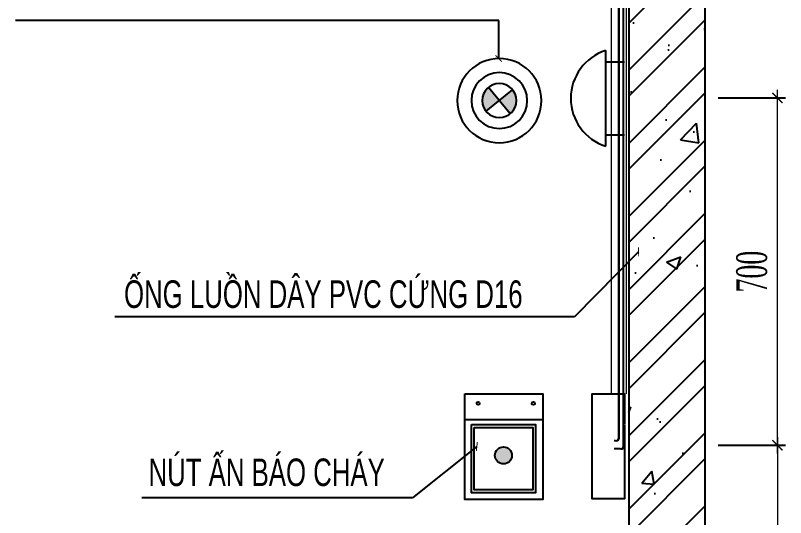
# Model space of a CAD drawing. Extents: x 98805 to 162655, y 54166 to 102415.
# Drawn here: x 98861 to 108653, y 65307 to 71689 of the extents above; entities that cross this region are included whole.
import ezdxf

# ---------------------------------------------------------------- set-up
doc = ezdxf.new("R2010")
doc.units = 0
doc.header["$LTSCALE"] = 100
doc.header["$MEASUREMENT"] = 0
doc.layers.get('Defpoints').update_dxf_attribs({"color": 8})
for name, color, linetype in [('4', 4, 'Continuous'), ('F-BELL', 8, 'Continuous'), ('FIRE-C', 200, 'Continuous'), ('FIRE-TBI', 150, 'Continuous'), ('HACHT', 8, 'Continuous'), ('L', 7, 'Continuous')]:
    doc.layers.add(name, color=color, linetype=linetype)
for name, color, linetype, lineweight in [('DIM', 7, 'Continuous', 13), ('Ra DP', 142, 'Continuous', 18), ('TexPCCC', 142, 'Continuous', 18), ('text PCCC', 142, 'Continuous', 18)]:
    doc.layers.add(name, color=color, linetype=linetype, lineweight=lineweight)
doc.styles.get("Standard").update_dxf_attribs({"font": 'VHELVCN.TTF'})
doc.styles.add('VNTIMEH', font='vnshxh.shx', dxfattribs={"width": 0.75})
doc.styles.add('VNTIMEH-SHX', font='vntimeh.shx', dxfattribs={"width": 0.6})
doc.dimstyles.new('1-130A1', dxfattribs={"dimscale": 130, "dimtxt": 2.7, "dimasz": 1.5, "dimexe": 1.5, "dimexo": 0, "dimgap": 1, "dimtad": 1, "dimdec": 0, "dimdsep": 46, "dimtxsty": 'VNTIMEH-SHX', "dimblk1": 'ARCHTICK', "dimblk2": 'ARCHTICK', "dimsah": 1, "dimcen": 0, "dimdle": 1.5, "dimclrd": 9, "dimclre": 9, "dimclrt": 2, "dimadec": 0, "dimazin": 0, "dimtfac": 1, "dimtdec": 0, "dimtix": 1, "dimtmove": 2, "dimatfit": 3, "dimldrblk": 'DOTSMALL', "dimfxl": 0, "dimtolj": 1, "dimlwd": -1, "dimarcsym": 0})
doc.dimstyles.new('DIM100', dxfattribs={"dimtxt": 400, "dimasz": 80, "dimexe": 60, "dimexo": 0, "dimgap": 50, "dimtad": 1, "dimdec": 0, "dimzin": 0, "dimdsep": 46, "dimtxsty": 'Standard', "dimblk1": 'ARCHTICK', "dimblk2": 'ARCHTICK', "dimsah": 1, "dimcen": 150, "dimdle": 60, "dimclrd": 256, "dimclre": 256, "dimclrt": 6, "dimadec": 0, "dimazin": 0, "dimtfac": 1, "dimtdec": 0, "dimtix": 1, "dimtmove": 2, "dimatfit": 3, "dimldrblk": 'ARCHTICK', "dimfxl": 0, "dimtvp": 0.833333, "dimtolj": 1, "dimtzin": 0, "dimarcsym": 0})

# ---------------------------------------------------------------- blocks, each defined once
blk = doc.blocks.new('_ARCHTICK')
at = {"color": 0, "linetype": 'ByBlock', "const_width": 0.15}
blk.add_lwpolyline([(-0.5, -0.5), (0.5, 0.5)], dxfattribs=at)
blk = doc.blocks.new('*D7')
at = {"layer": 'Defpoints', "color": 0}
for p in [(107795.9267737537, 66225.62077104322), (107795.9267737537, 59392.34061045594), (108549.3641264669, 59392.34061045594)]:
    blk.add_point(p, dxfattribs=at)
at = {"layer": 'DIM', "color": 9}
blk.add_line((108549.3641264669, 66329.62077104322), (108549.3641264669, 59288.34061045594), dxfattribs=at)
at = {"layer": 'DIM', "color": 9, "lineweight": -2}
for p, q in [((107795.9267737537, 66225.62077104322), (108653.3641264669, 66225.62077104322)), ((107795.9267737537, 59392.34061045594), (108653.3641264669, 59392.34061045594))]:
    blk.add_line(p, q, dxfattribs=at)
at = {"layer": 'DIM', "color": 9, "xscale": 130, "yscale": 130, "zscale": 130}
for p, rotation in [((108549.3641264669, 66225.62077104322), 90), ((108549.3641264669, 59392.34061045594), 270)]:
    blk.add_blockref('_ARCHTICK', p, dxfattribs=dict(at, rotation=rotation))
at = {"layer": 'DIM', "color": 142, "insert": (108224.3641264669, 62808.9806907496), "char_height": 325, "attachment_point": 5, "rotation": 90, "style": 'VNTIMEH-SHX'}
blk.add_mtext('\\A1;{\\H1.2x;1500}', dxfattribs=at)
blk = doc.blocks.new('_DotSmall')
at = {"color": 0, "linetype": 'ByBlock', "const_width": 0.5}
blk.add_lwpolyline([(-0.0625, 0, 1), (0.0625, 0, 1)], format="xyb", close=True, dxfattribs=at)
blk = doc.blocks.new('*D8')
at = {"layer": 'Defpoints', "color": 0}
for p in [(107795.9267737537, 70639.46359692815), (108549.3641264669, 70639.46359692815), (107795.9267737537, 66225.62077104322)]:
    blk.add_point(p, dxfattribs=at)
at = {"layer": 'DIM', "color": 9}
blk.add_line((108549.3641264669, 66121.62077104322), (108549.3641264669, 70743.46359692815), dxfattribs=at)
at = {"layer": 'DIM', "color": 9, "lineweight": -2}
for p, q in [((107795.9267737537, 70639.46359692815), (108653.3641264669, 70639.46359692815)), ((107795.9267737537, 66225.62077104322), (108653.3641264669, 66225.62077104322))]:
    blk.add_line(p, q, dxfattribs=at)
at = {"layer": 'DIM', "color": 9, "xscale": 130, "yscale": 130, "zscale": 130}
for p, rotation in [((108549.3641264669, 70639.46359692815), 90), ((108549.3641264669, 66225.62077104322), 270)]:
    blk.add_blockref('_ARCHTICK', p, dxfattribs=dict(at, rotation=rotation))
at = {"layer": 'DIM', "color": 142, "insert": (108224.3641264669, 68432.54218398572), "char_height": 325, "attachment_point": 5, "rotation": 90, "style": 'VNTIMEH-SHX'}
blk.add_mtext('\\A1;{\\H1.2x;700}', dxfattribs=at)

msp = doc.modelspace()

# ---------------------------------------------------------------- hatches: boundary and pattern name
at = {"layer": 'F-BELL'}
msp.add_hatch(color=5, dxfattribs=at).paths.add_polyline_path([(104957.4588304868, 66097.109712166, 1), (105174.4204793105, 66097.109712166, 1)])
at = {"layer": 'FIRE-TBI'}
h = msp.add_hatch(color=256, dxfattribs=at)
edge = h.paths.add_edge_path()
edge.add_line((105013.7475262664, 70606.21147314341), (105182.1242797512, 70742.1805815806))
edge.add_ellipse((105013.7475262664, 70606.21147314202), major_axis=(153.0332146361399, 153.03321463614), ratio=0.9999999999816976, start_angle=314.9999999995704, end_angle=353.92187984777286, ccw=False)
edge.add_ellipse((105013.7475262673, 70606.21147314247), major_axis=(-153.0332146357078, 153.0332146357077), ratio=0.9999999999812946, start_angle=174.3850262613661, end_angle=225.0000000004413, ccw=False)
edge.add_line((105151.073239344, 70438.93930542957), (105013.7475262655, 70606.21147314341))
edge = h.paths.add_edge_path()
edge.add_ellipse((105013.7475262664, 70606.21147314202), major_axis=(153.0332146366888, 153.0332146366888), ratio=0.9999999999829631, start_angle=134.9999999994173, end_angle=173.9218798474689, ccw=False)
edge.add_ellipse((105013.7475262645, 70606.21147314202), major_axis=(153.0332146357139, 153.0332146357139), ratio=0.9999999999993, start_angle=84.38502626147431, end_angle=134.9999999998853, ccw=False)
edge.add_line((104876.421813187, 70773.48364085492), (105013.7475262636, 70606.21147314202))
edge.add_line((105013.7475262645, 70606.21147314202), (104845.3707727788, 70470.24236470343))
at = {"layer": 'HACHT'}
h = msp.add_hatch(dxfattribs=at)
h.set_pattern_fill('AR-CONC', color=256, scale=10.3514112, style=0)
h.set_pattern_definition([(49.99999999999996, (398465.6070273549, 53848.18634688597), (1885.868423113528, -164.9920285651593), [197.1943833599998, -2169.138216959998]), (355, (398465.6070273549, 53848.18634688597), (-364.8129835241701, 1977.705872964996), [157.755506688, -1735.310573568002]), (100.4509999999999, (398622.7621522055, 53834.4370849591), (1521.062257501029, 1812.704843609871), [167.5893473279998, -1843.482820607997]), (46.18419999999999, (398465.6070273549, 54374.03803584514), (2806.050619976052, -435.1974242369043), [295.7915750399999, -3253.707325439999]), (96.63559999999978, (398699.4443712209, 54337.77186670642), (2457.468851581233, 2561.20367040648), [251.384020991998, -2765.22423091198]), (351.1840000000001, (398465.6070273549, 54374.03803584514), (2457.472695553941, 2561.19913618351), [236.6332600320001, -2602.965860352002]), (20.99999999999998, (398728.532871838, 54242.57511360546), (1569.42796521464, -1058.592433748222), [197.19438336, -2169.13821696]), (326, (398728.532871838, 54242.57511360546), (639.7382084205514, 1906.605375423794), [157.7555066879999, -1735.310573567998]), (71.45140000000002, (398859.3177766588, 54154.35935221821), (2209.161852822564, 848.0171868980026), [167.5893473279984, -1843.482820607986]), (37.49999999999999, (398465.6070273549, 53848.18634688597), (31.97140228053254, 875.2639764079919), [0, -1714.2765060096, 0, -1761.603158016, 0, -1741.88371968]), (7.499999999999996, (398465.6070273549, 53848.18634688597), (691.6778028893991, 1037.010324194719), [0, -1004.37672591359, 0, -1674.837629337582, 0, -663.8877573119925]), (327.5, (397879.2823941794, 53848.18634688597), (1403.554005425018, -59.30058472769272), [0, -657.3146111999997, 0, -2050.821586944, 0, -2721.282490368]), (317.5, (397616.3565496964, 53848.18634688597), (1533.346067246058, 263.2000640591427), [0, -854.5089945599996, 0, -1361.955874406399, 0, -1932.504956928])])
h.paths.add_polyline_path([(107625.8201586546, 76102.17509320028), (106658.5128478964, 76102.17509320028), (106658.5128478964, 75451.86700797941), (106658.5128478964, 59392.34061045454), (107625.8201586546, 59392.34061045454)])
h = msp.add_hatch(dxfattribs=at)
h.set_pattern_fill('STEEL', color=256, scale=207.028224, style=0)
h.set_pattern_definition([(44.99999999999997, (398465.6070273549, 53848.18634688597), (-464.7916189525188, 464.7916189525184), []), (44.99999999999997, (398465.6070273549, 54176.84365248516), (-464.7916189525188, 464.7916189525184), [])])
h.paths.add_polyline_path([(107625.8201586546, 76102.17509320028), (106658.5128478964, 76102.17509320028), (106658.5128478964, 75451.86700797941), (106658.5128478964, 59392.34061045454), (107625.8201586546, 59392.34061045454)])

# ---------------------------------------------------------------- linework, layer by layer
at = {"layer": '4'}
for p, q in [((107625.8201586704, 76102.17509320167), (107625.8201586704, 59392.34061045594)), ((106658.5128479123, 75485.52309032877), (106658.5128479123, 59392.34061045594))]:
    msp.add_line(p, q, dxfattribs=at)
at = {"layer": 'F-BELL', "color": 50}
msp.add_circle((105065.9396549135, 66097.01820415001), 108.4808244212234, dxfattribs=at)
at = {"layer": 'FIRE-TBI'}
for p, q in [((106365.9237875089, 70025.96467401761), (106365.9237875089, 71243.78592605492)), ((106365.9237875089, 71100.3314664515), (106606.7557919126, 71100.3314664515)), ((104845.3707727806, 70470.2423647039), (105182.1242797512, 70742.18058158107)), ((105151.073239344, 70438.9393054291), (104876.421813187, 70773.48364085447)), ((106365.9237875089, 70169.41913362102), (106606.7557919126, 70169.41913362102)), ((104575.0069983385, 66554.24042786587), (105565.7798040535, 66554.24042786587))]:
    msp.add_line(p, q, dxfattribs=at)
at = {"layer": 'FIRE-TBI', "elevation": 1.081553e-10}
for points in [[(104575.0069983236, 66881.38716289004), (105565.7798040293, 66881.38716289004), (105565.7798040293, 65538.46545342144), (104575.0069983236, 65538.46545342144)], [(104657.8466793771, 66487.97290699392), (105474.0326303847, 66487.97290699392), (105474.0326303847, 65621.60205089462), (104657.8466793771, 65621.60205089462)]]:
    msp.add_lwpolyline(points, close=True, dxfattribs=at)
msp.add_lwpolyline([(106606.7557918958, 66491.30724359326), (106606.7557918958, 65543.06583694856), (106194.6216827731, 65543.06583694856), (106194.6216827731, 66881.38716289004), (106606.7557918958, 66881.38716289004), (106606.7557918958, 66496.99695583688)], dxfattribs=at)
at = {"layer": 'FIRE-TBI'}
msp.add_circle((104743.4598591987, 66758.20545927504), 19.31010604544121, dxfattribs=at)
at = {"layer": 'FIRE-TBI', "ltscale": 3000}
msp.add_circle((105446.6125980381, 66758.20545927504), 19.31010604544121, dxfattribs=at)
at = {"layer": 'FIRE-TBI'}
msp.add_arc((106561.8310713961, 70634.87530003603), 639.6497591119261, 107.8347513290408, 252.1652486709592, dxfattribs=at)
at = {"layer": 'FIRE-TBI', "extrusion": (0, 0, -1)}
for major_axis, ratio, start_param, end_param in [((-378.4063064438367, 378.4063064438367), 0.9999999999998496, 2.356194490192268, 8.639379797371854), ((225.8759809660355, 274.491237761052), 0.9999999999947736, 0.8822533153871814, 7.165438622566768), ((153.0332146364377, 153.0332146364377), 0.9999999999929972, 0.7853981634009495, 7.068583470580534)]:
    msp.add_ellipse((105013.7475262664, 70606.21147314202), major_axis=major_axis, ratio=ratio, start_param=start_param, end_param=end_param, dxfattribs=at)
at = {"layer": 'L', "elevation": 1.081553e-10}
msp.add_lwpolyline([(104693.476649747, 66452.34293664874), (105438.4026600502, 66452.34293664874), (105438.4026600502, 65657.23202123932), (104693.476649747, 65657.23202123932)], close=True, dxfattribs=at)
at = {"layer": 'Ra DP', "color": 31}
for p, q in [((106624.5682953193, 76022.01677658991), (106624.5682953193, 66881.3871628905)), ((106436.6284692062, 75854.77977287884), (106436.6284692062, 66881.3871628905))]:
    msp.add_line(p, q, dxfattribs=at)
at = {"layer": 'TexPCCC', "color": 7}
for p, q in [((106530.8082833781, 66325.99821433447), (106530.8082833781, 75899.08049403477)), ((106539.5040727656, 66317.30242494702), (106539.5040727656, 75907.77628342269)), ((106589.2079101175, 66222.48410233411), (106589.2079101175, 75957.48012077273)), ((106597.9036995068, 66213.78831294666), (106597.9036995068, 75966.17591016111)), ((106491.9904913798, 66287.18042233423), (106473.8901147961, 66287.18042233423)), ((106500.6862807672, 66278.4846329463), (106473.8901147961, 66278.4846329463)), ((106550.3901181191, 66183.66631033433), (106473.8901147961, 66183.66631033433)), ((106559.0859075065, 66174.97052094688), (106473.8901147961, 66174.97052094688))]:
    msp.add_line(p, q, dxfattribs=at)
for centre in [(106491.9904913798, 66325.99821433447), (106500.6862807672, 66317.30242494702), (106550.3901181191, 66222.48410233411), (106559.0859075065, 66213.78831294666)]:
    msp.add_arc(centre, 38.817792, 270, 0, dxfattribs=at)

# ---------------------------------------------------------------- texts
at = {"layer": 'text PCCC', "style": 'VNTIMEH', "width": 0.7}
for s, p in [('èng luån d©y PVC cøng D16', (100242.0478421005, 67971.58510129758)), ('Nót Ên b¸o ch¸y', (100553.7462199966, 65707.26692752607))]:
    msp.add_text(s, height=350, dxfattribs=at).set_placement(p)

# ---------------------------------------------------------------- dimensions: what is measured, and where the dimension line sits
at = {"layer": 'DIM'}
for base, p2, text, picture, middle in [((108549.3641264669, 70639.46359692815), (107795.9267737537, 70639.46359692815), '{\\H1.2x;700}', '*D8', (108224.3641264669, 68432.54218398572)), ((108549.3641264669, 59392.34061045594), (107795.9267737537, 59392.34061045594), '{\\H1.2x;1500}', '*D7', (108224.3641264669, 62808.9806907496))]:
    dim = msp.add_linear_dim(base=base, p1=(107795.9267737537, 66225.62077104322), p2=p2, angle=90, text=text, dimstyle='1-130A1', override={"dimtxt": 2.5, "dimasz": 1, "dimexe": 0.8, "dimdle": 0.8, "dimclrt": 142}, dxfattribs=at)
    dim.commit()
    dim.dimension.update_dxf_attribs({"geometry": picture, "text_midpoint": middle})

# ---------------------------------------------------------------- leaders
at = {"layer": 'FIRE-C', "linetype": 'ByBlock'}
for points in [[(105005.8085245972, 71141.29991234191), (105005.8085245972, 71623.99870616906), (98860.71917030148, 71623.99870616906)], [(106784.6444419201, 68684.9052293191), (105971.3862793583, 67859.5058026125), (100125.0882686961, 67859.5058026125)], [(104727.6847861333, 66209.92630815576), (103908.3818702286, 65559.22425736973), (100466.5882686961, 65559.22425736973)]]:
    msp.add_leader(points, dimstyle='DIM100', override={"dimlfac": 0.1, "dimclrd": 8, "dimclre": 8, "dimclrt": 2}, dxfattribs=at)

doc.saveas('drawing.dxf')
